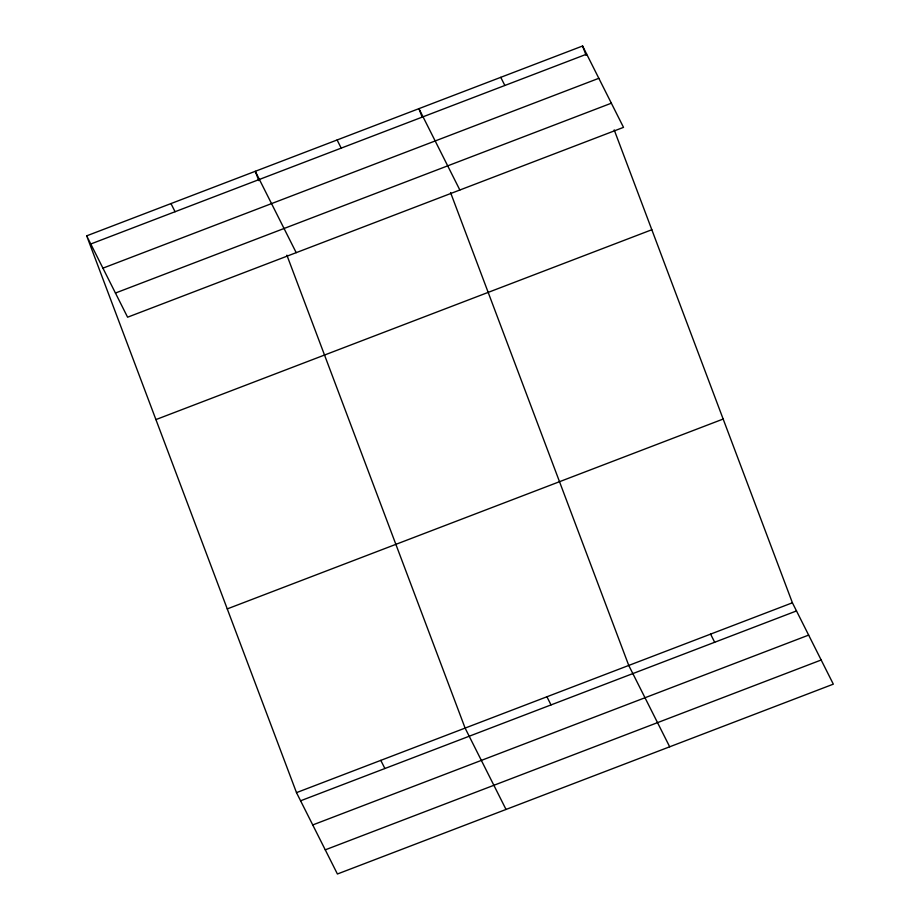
<?xml version="1.0" encoding="UTF-8"?>
<svg xmlns="http://www.w3.org/2000/svg" width="920" height="920" viewBox="0 0 920 920"><rect width="100%" height="100%" fill="white"/><g stroke="black" fill="none" stroke-linecap="round" stroke-linejoin="round"><path stroke-width="1.38" d="M86.675 235.842L582.59 46L623.507 127.362L127.592 317.204L86.675 235.842L296.493 792.637L337.41 874L833.324 684.158L792.407 602.795L614.192 129.881M90.77 243.995L586.684 54.154M102.925 268.157L598.839 78.303M115.437 293.043L611.351 103.201M155.917 419.589L651.831 229.736M227.251 608.902L723.166 419.048M296.493 792.637L792.407 602.795M300.587 800.791L796.501 610.938M312.742 824.941L808.657 635.099M325.266 849.838L821.18 659.996M500.756 77.326L504.861 85.468M710.585 634.11L714.679 642.263M459.85 190.014L418.933 108.652L421.947 116.633M669.679 746.798L628.751 665.436L450.547 192.533M337.111 139.978L341.205 148.12M546.928 696.762L551.022 704.915M296.205 252.666L255.288 171.304L258.796 180.619M506.023 809.45L465.106 728.088L286.89 255.185M170.982 203.573L175.076 211.726M380.799 760.369L384.893 768.51M582.59 46L586.097 55.315"/></g></svg>
